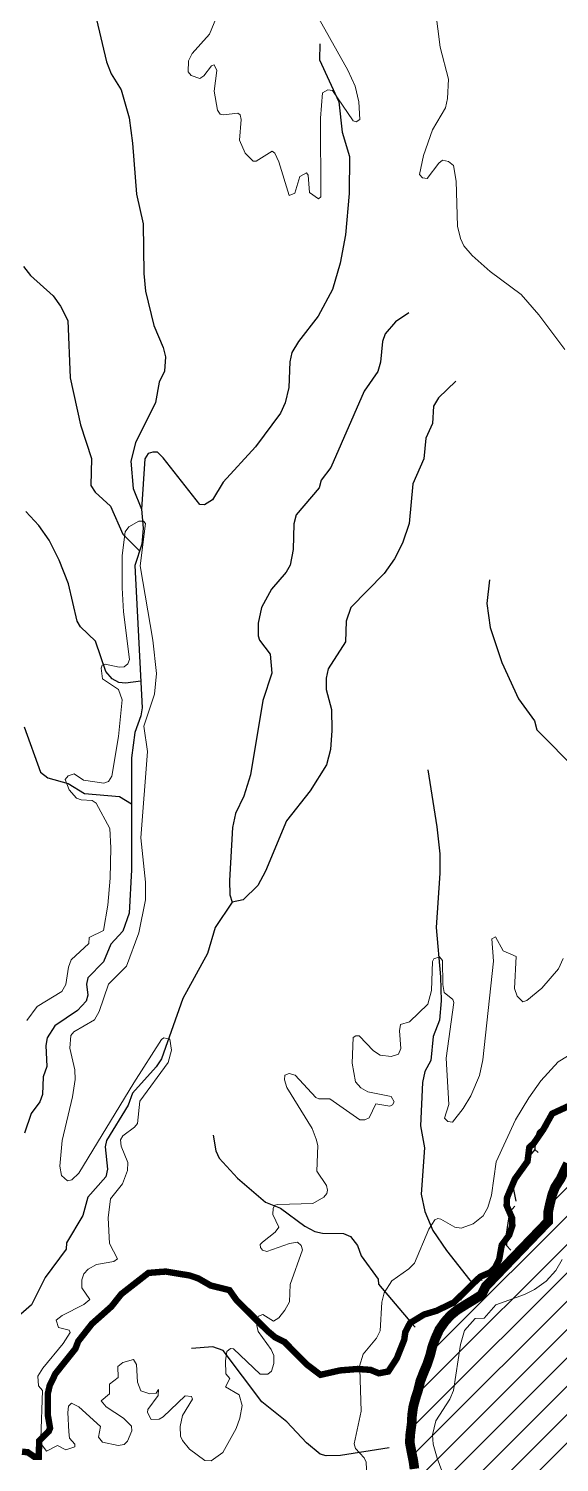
# Model space of a CAD drawing. Header units: feet. Extents: x -72 to 1107026, y -16 to 8357890.
# Drawn here: x 759175 to 767445, y 8183045 to 8205397 of the extents above; entities that cross this region are included whole.
import ezdxf

# ---------------------------------------------------------------- set-up
doc = ezdxf.new("R2010")
doc.units = ezdxf.units.FT
doc.header["$LTSCALE"] = 10
doc.header["$MEASUREMENT"] = 0
doc.layers.add('AUTODEMA-inf. cofopri-Rural-PSAD', color=190, linetype='CONTINUOUS')
doc.layers.add('INEI-PROV-PSAD56', color=7, linetype='CONTINUOUS')
for name, color, linetype, lineweight in [('CURVAS_PERU_500_PSAD-18', 23, 'CONTINUOUS', 5), ('Hidrografia-IGN-QUEBRADAS', 151, 'CONTINUOUS', 25), ('Hidrografia-IGN-RIOS', 162, 'CONTINUOUS', 30)]:
    doc.layers.add(name, color=color, linetype=linetype, lineweight=lineweight)

msp = doc.modelspace()

# ---------------------------------------------------------------- hatches: boundary and pattern name
at = {"layer": 'AUTODEMA-inf. cofopri-Rural-PSAD', "lineweight": 5}
h = msp.add_hatch(dxfattribs=at)
h.set_pattern_fill('ANSI31', color=256, scale=2500)
h.paths.add_polyline_path([(753238, 8156793), (753322, 8156780), (753238, 8156793), (761252, 8177664), (761485, 8177877), (761891, 8178033), (762006, 8178099), (762145, 8178160), (762278, 8178215), (762392, 8178274), (762497, 8178357), (762589, 8178469), (762675, 8178563), (762762, 8178662), (762856, 8178741), (762966, 8178847), (763062, 8178931), (763167, 8179043), (763215, 8179157), (763254, 8179284), (763292, 8179406), (763323, 8179543), (763341, 8179672), (763349, 8179797), (763400, 8179962), (763448, 8180102), (763499, 8180234), (763573, 8180363), (763635, 8180490), (763719, 8180589), (763826, 8180681), (763928, 8180774), (764019, 8180866), (764121, 8180950), (764228, 8181026), (764338, 8181097), (764444, 8181168), (764559, 8181213), (764712, 8181269), (764839, 8181335), (764956, 8181398), (765071, 8181451), (765175, 8181550), (765244, 8181660), (765315, 8181776), (765354, 8181893), (765389, 8182013), (765390, 8182140), (765377, 8182262), (765342, 8182396), (765286, 8182546), (765225, 8182684), (765197, 8182808), (765187, 8182943), (765170, 8183067), (765142, 8183205), (765114, 8183355), (765122, 8183484), (765143, 8183642), (765150, 8183779), (765168, 8183908), (765199, 8184028), (765243, 8184165), (765278, 8184310), (765332, 8184449), (765386, 8184576), (765432, 8184714), (765467, 8184853), (765513, 8184978), (765575, 8185115), (765661, 8185237), (765751, 8185338), (765852, 8185419), (765985, 8185503), (766099, 8185572), (766232, 8185655), (766299, 8185789), (767271, 8186800), (767271, 8186947), (767297, 8187069), (767333, 8187214), (767379, 8187334), (767466, 8187468), (767519, 8187582), (767578, 8187702), (767631, 8187831), (767690, 8187961), (767739, 8188095), (767779, 8188220), (767853, 8188349), (767930, 8188476), (768029, 8188550), (768144, 8188601), (768268, 8188621), (768396, 8188684), (768525, 8188666), (768648, 8188684), (768729, 8188803), (768760, 8188933), (768775, 8189055), (768816, 8189187), (768865, 8189314), (768913, 8189448), (768946, 8189596), (769010, 8189708), (769110, 8189804), (769242, 8189855), (769369, 8189839), (769435, 8190402), (769242, 8190676), (768955, 8190796), (768850, 8191044), (768727, 8191405), (768791, 8192051), (769355, 8193016), (769774, 8193584), (769715, 8193854), (770015, 8194180), (770358, 8194460), (770593, 8194855), (771149, 8195508), (771339, 8195882), (771620, 8196321), (772139, 8196529), (772271, 8196571), (772518, 8196829), (772893, 8197299), (773001, 8197468), (773083, 8197912), (773128, 8198271), (773053, 8198668), (772961, 8199048), (772784, 8199431), (772552, 8199747), (772403, 8199923), (772344, 8200269), (772420, 8200524), (772438, 8201124), (772378, 8201509), (772320, 8201525), (771949, 8202389), (771948, 8203291), (771835, 8204086), (771949, 8205175), (771912, 8205868), (771936, 8206678), (771927, 8207524), (771977, 8207815), (772140, 8208229), (772310, 8208881), (772199, 8209183), (771898, 8209610), (771718, 8210093), (771643, 8210618), (770734, 8212243), (770420, 8212760), (770332, 8213330), (770439, 8213909), (770573, 8214159), (770693, 8214428), (770826, 8214682), (770933, 8214964), (771027, 8215231), (771060, 8215528), (771028, 8215800), (771023, 8215945), (771008, 8216090), (770944, 8216217), (770904, 8216392), (770519, 8217145), (770239, 8217796), (770023, 8218086), (769663, 8218545), (769449, 8218924), (769225, 8219439), (769296, 8219810), (769534, 8220281), (769800, 8220721), (770123, 8220961), (770236, 8221108), (770301, 8221212), (770355, 8221316), (770388, 8221417), (770506, 8221516), (770614, 8221596), (770683, 8221720), (770695, 8221911), (770696, 8222074), (770699, 8222211), (770790, 8222424), (770811, 8222568), (770823, 8222774), (770781, 8222973), (770744, 8223095), (770724, 8223248), (770687, 8223365), (770609, 8223513), (770566, 8223607), (770536, 8223648), (770519, 8223803), (770420, 8224061), (770417, 8224114), (770411, 8224346), (770326, 8224585), (770246, 8224784), (770250, 8224878), (770152, 8225049), (770105, 8225286), (769944, 8225912), (769917, 8226101), (769939, 8226683), (769870, 8226978), (769847, 8227388), (769974, 8227697), (770102, 8227836), (770156, 8227935), (770134, 8228072), (770014, 8228391), (770087, 8228555), (770259, 8228867), (770494, 8228977), (770568, 8228972), (770670, 8228991), (770967, 8229392), (771170, 8229797), (771390, 8230281), (771541, 8230796), (771638, 8231110), (771649, 8231265), (771605, 8231522), (771627, 8231763), (771687, 8231964), (771722, 8232157), (771735, 8232337), (771693, 8232515), (771625, 8232625), (771600, 8233022), (771587, 8233284), (771570, 8233434), (771556, 8233673), (771538, 8233961), (771479, 8234294), (771495, 8234446), (771537, 8234647), (771589, 8234753), (771628, 8234908), (771626, 8235023), (771663, 8235221), (771705, 8235358), (771731, 8235452), (771806, 8235660), (771892, 8235916), (771915, 8235992), (771929, 8236129), (771913, 8236376), (771884, 8236602), (771862, 8236752), (771822, 8236938), (771796, 8237134), (771804, 8237182), (771883, 8237286), (771904, 8237405), (771913, 8237507), (771903, 8237629), (771894, 8237698), (771889, 8237802), (771827, 8237968), (771792, 8238039), (771813, 8238197), (771839, 8238311), (771838, 8238486), (771839, 8238639), (771824, 8238728), (771772, 8238886), (771717, 8239024), (771631, 8239192), (771615, 8239378), (771621, 8239502), (771614, 8239619), (771605, 8239731), (771569, 8239792), (771550, 8239932), (771551, 8240029), (771481, 8240238), (771522, 8240563), (771488, 8241022), (771468, 8241305), (820278, 8241691), (830577, 8202812), (830340, 8202672), (830000, 8202586), (829662, 8202548), (829318, 8202317), (829158, 8201793), (829053, 8201507), (828905, 8201367), (828322, 8201192), (827978, 8200961), (827919, 8200578), (827797, 8199716), (827643, 8199383), (827293, 8198961), (826996, 8198681), (826979, 8198104), (826868, 8197578), (826760, 8197196), (826743, 8196619), (826868, 8195942), (827189, 8195377), (827277, 8195085), (827159, 8194367), (827146, 8193935), (827234, 8193643), (827319, 8193256), (827453, 8192915), (827398, 8192676), (827291, 8192294), (827132, 8191818), (827119, 8191385), (827194, 8190661), (827090, 8190376), (826836, 8189950), (826722, 8189328), (826756, 8188846), (826641, 8188224), (826583, 8187889), (826334, 8187608), (826127, 8187133), (825918, 8186561), (825905, 8186129), (826032, 8185548), (825868, 8184879), (825858, 8184542), (825847, 8184158), (826032, 8183912), (826069, 8183526), (826047, 8182805), (826078, 8182227), (826108, 8181600), (826048, 8181217), (825801, 8180984), (825747, 8180793), (825636, 8180315), (825796, 8179204), (825684, 8178678), (825668, 8178149), (825657, 8177765), (825548, 8177335), (825244, 8176815), (825086, 8176386), (824977, 8175956), (824725, 8175579), (824520, 8175152), (824114, 8174443), (823712, 8173877), (823407, 8173357), (823324, 8172960), (823317, 8172729), (823307, 8172399), (823238, 8171852), (823314, 8171473), (823304, 8171154), (823327, 8170950), (823289, 8170632), (823310, 8170370), (823402, 8170016), (823586, 8169548), (823710, 8169280), (823662, 8168785), (823750, 8168195), (823303, 8168147), (822930, 8167996), (822690, 8167863), (822198, 8167624), (822071, 8167460), (821892, 8167381), (821672, 8167229), (821518, 8167084), (821383, 8166920), (821310, 8166661), (821229, 8166477), (821265, 8166226), (821329, 8166168), (821371, 8165998), (821374, 8165793), (821214, 8165770), (821034, 8165673), (820575, 8165630), (820470, 8165568), (820330, 8165544), (820169, 8165484), (819982, 8165480), (819805, 8165485), (819700, 8165414), (819649, 8165285), (819644, 8165108), (819667, 8164939), (819671, 8164762), (819732, 8164620), (819765, 8164469), (819741, 8164302), (819684, 8164248), (819479, 8164273), (819273, 8164260), (819038, 8164211), (818867, 8164134), (818823, 8164107), (818741, 8164036), (818708, 8164001), (818677, 8163932), (818710, 8163874), (818719, 8163764), (818731, 8163685), (818688, 8163660), (818637, 8163650), (818578, 8163656), (818522, 8163649), (818440, 8163596), (818419, 8163540), (818393, 8163433), (818298, 8163327), (818245, 8163363), (818164, 8163435), (818136, 8163489), (818129, 8163542), (818096, 8163606), (818046, 8163683), (817988, 8163732), (817894, 8163801), (817840, 8163741), (817832, 8163692), (817948, 8163198), (817963, 8163142), (817897, 8163112), (817789, 8163046), (817781, 8162998), (817730, 8162927), (817678, 8162897), (817592, 8162870), (817454, 8162902), (817393, 8162912), (817340, 8162910), (817312, 8162864), (817276, 8162829), (817252, 8162781), (817206, 8162736), (817116, 8162650), (817080, 8162604), (816998, 8162546), (816927, 8162529), (816831, 8162586), (816762, 8162655), (816699, 8162684), (816646, 8162707), (816575, 8162751), (816511, 8162744), (816411, 8162673), (816342, 8162595), (816313, 8162529), (816262, 8162412), (816108, 8162337), (816052, 8162315), (815981, 8162315), (815917, 8162285), (815807, 8162276), (815739, 8162310), (815638, 8162382), (815595, 8162443), (815534, 8162451), (815488, 8162492), (815433, 8162536), (815341, 8162496), (815286, 8162397), (815285, 8162290), (815182, 8162139), (815129, 8162124), (815020, 8162160), (814969, 8162143), (814915, 8162151), (814818, 8162129), (814661, 8162171), (814608, 8162204), (814465, 8162246), (814361, 8162265), (814167, 8162243), (813989, 8162194), (813856, 8162085), (813702, 8161985), (813124, 8161923), (812911, 8161706), (812856, 8161618), (812749, 8161540), (812492, 8161534), (812443, 8161524), (812367, 8161515), (812252, 8161510), (812150, 8161471), (812066, 8161443), (811936, 8161388), (811813, 8161338), (811757, 8161367), (811669, 8161438), (811510, 8161415), (811342, 8161337), (811245, 8161204), (811131, 8161124), (810849, 8161076), (810322, 8160943), (809995, 8160714), (809741, 8160678), (809493, 8160697), (809213, 8160705), (808932, 8160676), (808648, 8160621), (808530, 8160579), (808408, 8160546), (808227, 8160477), (808120, 8160465), (808005, 8160428), (807949, 8160451), (807748, 8160486), (807591, 8160502), (807337, 8160435), (807016, 8160247), (806896, 8160192), (806747, 8160074), (806681, 8160046), (806538, 8159999), (806377, 8159904), (806147, 8159906), (805415, 8159960), (805112, 8159977), (804565, 8160002), (804080, 8160025), (803956, 8160045), (803836, 8160005), (803684, 8159964), (803497, 8159761), (803367, 8159762), (803227, 8159787), (802920, 8159966), (802800, 8159994), (802680, 8160027), (802548, 8160058), (802424, 8160101), (802312, 8160152), (802195, 8160221), (802083, 8160290), (801956, 8160316), (801818, 8160295), (801688, 8160293), (801556, 8160247), (801423, 8160212), (801291, 8160159), (801159, 8160106), (800787, 8160136), (800463, 8160229), (800277, 8160263), (800072, 8160269), (799744, 8160251), (799483, 8160249), (799221, 8160248), (798949, 8160191), (798686, 8160152), (798410, 8160168), (798290, 8160204), (798148, 8160212), (798023, 8160253), (797876, 8160243), (797751, 8160192), (797611, 8160213), (797496, 8160274), (797323, 8160236), (797183, 8160081), (797053, 8159952), (796859, 8159878), (796714, 8159805), (796661, 8159693), (796625, 8159558), (796551, 8159432), (796413, 8159345), (796273, 8159351), (796136, 8159369), (796011, 8159432), (795892, 8159481), (795767, 8159545), (795647, 8159580), (795531, 8159639), (795391, 8159662), (795256, 8159634), (795083, 8159561), (794973, 8159508), (794881, 8159383), (794743, 8159228), (794634, 8159150), (794486, 8159150), (794377, 8159214), (794229, 8159227), (794087, 8159186), (793965, 8159158), (793830, 8159143), (793685, 8159172), (793580, 8159268), (793535, 8159388), (793533, 8159520), (793530, 8159657), (793548, 8159797), (793528, 8160067), (793457, 8160189), (793366, 8160285), (793249, 8160375), (793130, 8160431), (792862, 8160424), (792730, 8160378), (792470, 8160226), (792221, 8160229), (792150, 8160361), (792025, 8160394), (791895, 8160369), (791742, 8160344), (791615, 8160278), (791345, 8160296), (791121, 8160303), (791002, 8160353), (790927, 8160356), (790776, 8160295), (790573, 8160086), (790487, 8160014), (790335, 8159935), (790156, 8159875), (789933, 8159891), (789628, 8159994), (789403, 8160091), (789337, 8160215), (789139, 8160376), (788987, 8160391), (788855, 8160613), (788850, 8160750), (788898, 8160900), (788728, 8161037), (788593, 8161048), (788476, 8161094), (788331, 8161107), (788207, 8161079), (788072, 8161089), (787996, 8161188), (787900, 8161371), (787828, 8161534), (787714, 8161613), (787483, 8161754), (787368, 8161805), (787254, 8161881), (787122, 8161935), (787007, 8162011), (786888, 8162072), (786771, 8162121), (786667, 8162202), (786552, 8162248), (786425, 8162271), (786298, 8162223), (786203, 8162137), (786107, 8162061), (786051, 8162173), (786043, 8162338), (786150, 8162401), (786275, 8162485), (786339, 8162597), (786237, 8162665), (786110, 8162638), (785990, 8162577), (785868, 8162597), (785746, 8162615), (785622, 8162654), (785500, 8162672), (785362, 8162654), (785199, 8162603), (785082, 8162565), (784960, 8162540), (784835, 8162500), (784720, 8162436), (784596, 8162358), (784484, 8162277), (784379, 8162190), (784275, 8162114), (784160, 8162036), (784043, 8161954), (783938, 8161886), (783826, 8161812), (783699, 8161747), (783582, 8161693), (783449, 8161676), (783342, 8161607), (783271, 8161452), (783225, 8161328), (783179, 8161206), (783138, 8161082), (783097, 8160957), (783061, 8160830), (782974, 8160718), (782855, 8160675), (782725, 8160670), (782582, 8160648), (782463, 8160615), (782353, 8160549), (782259, 8160460), (782078, 8160260), (782029, 8160143), (781968, 8160031), (781907, 8159917), (781846, 8159810), (781751, 8159699), (781639, 8159610), (781573, 8159503), (781506, 8159396), (781422, 8159300), (781295, 8159285), (781170, 8159283), (781058, 8159227), (781035, 8159095), (780966, 8158947), (780910, 8158818), (780843, 8158678), (780719, 8158676), (780643, 8158773), (780548, 8158676), (780492, 8158534), (780489, 8158409), (780563, 8158292), (780456, 8158221), (780372, 8158130), (780275, 8158051), (780148, 8158062), (780033, 8158141), (779893, 8158142), (779769, 8158106), (779649, 8158042), (779555, 8157953), (779448, 8157872), (779391, 8157763), (779345, 8157649), (779294, 8157529), (779236, 8157415), (779123, 8157309), (778981, 8157250), (778859, 8157212), (778734, 8157164), (778607, 8157144), (778479, 8157144), (778332, 8157180), (778375, 8156898), (778164, 8156936), (778158, 8156802), (778130, 8156675), (778140, 8156545), (778112, 8156426), (778050, 8156319), (778063, 8156169), (777986, 8156065), (777961, 8155941), (777902, 8155786), (777843, 8155676), (777795, 8155562), (777705, 8155466), (777593, 8155359), (777509, 8155263), (777417, 8155159), (777305, 8155070), (777239, 8154938), (777216, 8154806), (777159, 8154686), (777093, 8154552), (777034, 8154440), (776983, 8154298), (776922, 8154161), (776873, 8154016), (776779, 8153937), (776659, 8153838), (776605, 8153711), (776592, 8153572), (776612, 8153434), (776630, 8153310), (776609, 8153183), (776586, 8153051), (776545, 8152921), (776515, 8152794), (776494, 8152637), (776486, 8152507), (776478, 8152344), (776437, 8152225), (776573, 8151681), (776106, 8151111), (775463, 8150015), (775273, 8149577), (775253, 8149427), (774951, 8149779), (774716, 8150004), (774511, 8150120), (774293, 8150189), (774009, 8150343), (773986, 8150653), (773898, 8150715), (773679, 8150366), (773524, 8150449), (773583, 8150865), (773302, 8151090), (773079, 8151190), (772903, 8151351), (772690, 8151485), (772613, 8151651), (772759, 8151759), (772737, 8151864), (772352, 8152136), (772085, 8152058), (771824, 8152119), (771653, 8152170), (771611, 8152333), (771212, 8152458), (770986, 8152496), (770745, 8152533), (770505, 8152618), (770212, 8152721), (769864, 8152789), (769676, 8152849), (769529, 8152895), (769298, 8152965), (769056, 8153020), (768826, 8153067), (768593, 8153122), (768350, 8153228), (768122, 8153296), (767859, 8153352), (767629, 8153412), (767406, 8153493), (767171, 8153558), (766938, 8153643), (766714, 8153723), (766443, 8153849), (766241, 8153940), (766040, 8153990), (765798, 8154065), (765568, 8154146), (765335, 8154198), (765105, 8154273), (764987, 8154344), (764570, 8154454), (764357, 8154514), (764080, 8154590), (763867, 8154638), (763662, 8154698), (763479, 8154729), (763070, 8154817), (762778, 8154929), (762461, 8154975), (762334, 8155019), (762093, 8155094), (761838, 8155171), (761596, 8155180), (761345, 8155237), (761116, 8155269), (760846, 8155361), (760587, 8155419), (760351, 8155487), (760119, 8155512), (759916, 8155493), (759629, 8155574), (759372, 8155594), (759166, 8155611), (758956, 8155664), (758687, 8155803), (758456, 8155889), (758210, 8155960), (757946, 8156005), (757689, 8156063), (757532, 8156107), (757276, 8156170), (757050, 8156236), (756864, 8156260), (756611, 8156328), (756385, 8156381), (756113, 8156398), (755975, 8156433), (755622, 8156463), (755391, 8156486), (755152, 8156526), (754896, 8156606), (754586, 8156660), (754380, 8156712), (754159, 8156752), (753964, 8156794), (753322, 8156780)])

# ---------------------------------------------------------------- linework, layer by layer
at = {"layer": 'AUTODEMA-inf. cofopri-Rural-PSAD', "linetype": 'Continuous', "const_width": 150}
msp.add_lwpolyline([(765187, 8182943), (765170, 8183067), (765142, 8183205), (765114, 8183355), (765122, 8183484), (765143, 8183642), (765150, 8183779), (765168, 8183908), (765199, 8184028), (765243, 8184165), (765278, 8184310), (765332, 8184449), (765386, 8184576), (765432, 8184714), (765467, 8184853), (765513, 8184978), (765575, 8185115), (765661, 8185237), (765751, 8185338), (765852, 8185419), (765985, 8185503), (766099, 8185572), (766232, 8185655), (766299, 8185789), (767271, 8186800), (767271, 8186947), (767297, 8187069), (767333, 8187214), (767379, 8187334), (767466, 8187468), (767519, 8187582), (767578, 8187702)], dxfattribs=at)
at = {"layer": 'CURVAS_PERU_500_PSAD-18'}
for points in [[(762174, 8205754), (761994, 8205314), (761722, 8205010), (761668, 8204898), (761659, 8204726), (761705, 8204668), (761843, 8204618), (761904, 8204660), (762024, 8204820), (762067, 8204833), (762107, 8204745), (762065, 8204423), (762116, 8204124), (762160, 8204065), (762209, 8204055), (762432, 8204080), (762473, 8204055), (762487, 8203982), (762461, 8203660), (762548, 8203454), (762671, 8203332), (762720, 8203329), (762971, 8203486), (763009, 8203456), (763074, 8203321), (763233, 8202797), (763321, 8202833), (763399, 8203094), (763506, 8203152), (763532, 8203113), (763553, 8202842), (763693, 8202744), (763729, 8202777), (763724, 8204002), (763753, 8204399), (763839, 8204446), (763910, 8204432), (764233, 8203959), (764279, 8203943), (764336, 8203983), (764321, 8204258), (764264, 8204500), (764149, 8204750), (763699, 8205557)], [(765517, 8205679), (765587, 8205109), (765717, 8204610), (765700, 8204311), (765672, 8204164), (765471, 8203819), (765328, 8203419), (765265, 8203126), (765313, 8203073), (765386, 8203062), (765565, 8203299), (765624, 8203345), (765720, 8203328), (765797, 8203265), (765837, 8203019), (765860, 8202320), (765904, 8202125), (765959, 8202013), (766088, 8201861), (766367, 8201610), (766850, 8201255), (767128, 8200934), (767533, 8200394)], [(759366, 8183408), (759365, 8183415), (759390, 8184165), (759327, 8184238), (759318, 8184386), (759393, 8184515), (759713, 8184900), (759821, 8185067), (759806, 8185105), (759638, 8185147), (759601, 8185261), (759699, 8185336), (760035, 8185504), (760129, 8185585), (760005, 8185766), (760003, 8185890), (760035, 8185984), (760103, 8186056), (760233, 8186131), (760502, 8186175), (760558, 8186216), (760435, 8186459), (760414, 8186858), (760451, 8187153), (760639, 8187386), (760716, 8187596), (760718, 8187721), (760615, 8187975), (760605, 8188073), (760644, 8188137), (760824, 8188270), (760869, 8188330), (760909, 8188674), (761346, 8189281), (761400, 8189472), (761376, 8189644), (761283, 8189665), (761244, 8189636), (760811, 8188964), (759957, 8187552), (759847, 8187451), (759778, 8187433), (759688, 8187517), (759659, 8187663), (759694, 8188061), (759859, 8188741), (759901, 8189012), (759893, 8189162), (759817, 8189503), (759832, 8189700), (759880, 8189757), (760202, 8189946), (760274, 8190076), (760421, 8190500), (760701, 8190783), (760890, 8191299), (760993, 8191813), (760995, 8192088), (760925, 8192784), (761024, 8194130), (760970, 8194525), (761138, 8195020), (761169, 8195343), (761111, 8195865), (760912, 8197023), (760994, 8197684), (760962, 8197719), (760889, 8197717), (760737, 8197630), (760677, 8197552), (760632, 8197181), (760633, 8196681), (760651, 8196306), (760746, 8195563), (760718, 8195494), (760661, 8195446), (760587, 8195442), (760368, 8195490), (760322, 8195474), (760303, 8195428), (760327, 8195258), (760574, 8195095), (760631, 8194931), (760577, 8194360), (760470, 8193744), (760417, 8193660), (760348, 8193635), (760028, 8193680), (759884, 8193778), (759790, 8193749), (759743, 8193693), (759808, 8193532), (759922, 8193400), (759991, 8193374), (760165, 8193363), (760228, 8193323), (760437, 8192927), (760455, 8192628), (760444, 8192153), (760407, 8191730), (760339, 8191336), (760118, 8191229), (760114, 8191132), (759838, 8190880), (759793, 8190765), (759754, 8190493), (759691, 8190386), (759309, 8190151), (759145, 8189932)], [(767506, 8190898), (767432, 8190739), (767175, 8190435), (766941, 8190246), (766874, 8190224), (766789, 8190313), (766749, 8190430), (766774, 8190932), (766572, 8191022), (766451, 8191239), (766393, 8191206), (766420, 8190857), (766252, 8189322), (766200, 8189078), (766065, 8188757), (765949, 8188564), (765779, 8188348), (765708, 8188360), (765657, 8188413), (765725, 8188625), (765682, 8189348), (765801, 8190214), (765786, 8190260), (765652, 8190372), (765630, 8190494), (765626, 8190869), (765579, 8190925), (765487, 8190896), (765466, 8190851), (765452, 8190402), (765398, 8190186), (765109, 8189913), (764969, 8189870), (764955, 8189771), (764977, 8189497), (764941, 8189406), (764824, 8189370), (764651, 8189391), (764548, 8189460), (764323, 8189693), (764273, 8189695), (764234, 8189667), (764214, 8189268), (764267, 8188975), (764350, 8188882), (764458, 8188820), (764824, 8188749), (764870, 8188663), (764846, 8188620), (764802, 8188598), (764584, 8188636), (764480, 8188414), (764412, 8188383), (764338, 8188384), (763869, 8188713), (763697, 8188713), (763652, 8188734), (763330, 8189081), (763234, 8189106), (763167, 8189082), (763162, 8189008), (763199, 8188889), (763591, 8188250), (763657, 8188081), (763680, 8187984), (763666, 8187586), (763818, 8187359), (763833, 8187286), (763823, 8187237), (763773, 8187181), (763604, 8187078), (763056, 8187066), (763009, 8187053), (762984, 8187010), (762982, 8186910), (763074, 8186711), (763014, 8186632), (762818, 8186477), (762785, 8186439), (762786, 8186392), (762819, 8186354), (762888, 8186333), (763241, 8186456), (763364, 8186476), (763420, 8186428), (763444, 8186358), (763249, 8185819), (763238, 8185547), (763168, 8185415), (763072, 8185299), (762990, 8185246), (762824, 8185350), (762755, 8185326), (762738, 8185280), (762735, 8185254)], [(764334, 8184497), (764333, 8184542), (764388, 8184732), (764594, 8184983), (764651, 8185094), (764680, 8185541), (764714, 8185687), (764834, 8185875), (765100, 8186061), (765187, 8186150), (765409, 8186679), (765506, 8186823), (765550, 8186845), (765599, 8186835), (765817, 8186713), (765914, 8186698), (766101, 8186765), (766258, 8186888), (766332, 8187017), (766388, 8187209), (766462, 8187729), (766762, 8188386), (766970, 8188727), (767157, 8188993), (767425, 8189289), (767809, 8189523)], [(767492, 8186209), (767390, 8186037), (767241, 8185870), (767056, 8185742), (766900, 8185663), (766455, 8185499), (766275, 8185293), (766132, 8185285), (765968, 8185099), (765907, 8184883), (765797, 8184167), (765737, 8184030), (765523, 8183692), (765467, 8183476), (765481, 8183327), (765543, 8183111), (765868, 8182219)], [(762735, 8185254), (762728, 8185180), (762749, 8185083), (762955, 8184802), (762997, 8184711), (762995, 8184587), (762960, 8184467), (762904, 8184420), (762781, 8184417), (762367, 8184813), (762321, 8184821), (762264, 8184772), (762240, 8184625), (762248, 8184425), (762310, 8184352), (762243, 8184223), (762455, 8184098), (762500, 8183931), (762468, 8183735), (762407, 8183571), (762201, 8183200), (762021, 8183070), (761922, 8183073), (761682, 8183251), (761571, 8183386), (761541, 8183455), (761534, 8183604), (761570, 8183775), (761729, 8184028), (761711, 8184069), (761614, 8184082), (761271, 8183755), (761207, 8183717), (761086, 8183713), (761029, 8183821), (761030, 8183871), (761194, 8184089), (761199, 8184180), (761162, 8184121), (761062, 8184112), (760923, 8184159), (760869, 8184294), (760857, 8184569), (760808, 8184649), (760642, 8184601), (760565, 8184539), (760570, 8184366), (760435, 8184261), (760435, 8184112), (760302, 8184003), (760380, 8183910), (760652, 8183732), (760777, 8183611), (760780, 8183537), (760717, 8183375), (760665, 8183322), (760567, 8183306), (760325, 8183361), (760261, 8183436), (760293, 8183605), (759954, 8183911), (759844, 8183969), (759796, 8183920), (759784, 8183821), (759802, 8183522), (759813, 8183423), (759892, 8183327), (759895, 8183284), (759754, 8183238), (759623, 8183305), (759451, 8183217), (759381, 8183317), (759366, 8183408)], [(764455, 8182623), (764433, 8183047), (764402, 8183115), (764266, 8183261), (764247, 8183332), (764358, 8183844), (764334, 8184497)]]:
    msp.add_lwpolyline(points, dxfattribs=at)
at = {"layer": 'Hidrografia-IGN-QUEBRADAS'}
msp.add_line((765147, 8185210), (765197, 8185150), dxfattribs=at)
for points in [[(760231, 8205538), (760389, 8204882), (760458, 8204695), (760617, 8204441), (760740, 8204009), (760793, 8203612), (760853, 8202815), (760961, 8202353), (760971, 8201578), (760995, 8201305), (761125, 8200771), (761273, 8200426), (761306, 8200280), (761293, 8200057), (761208, 8199887), (761152, 8199568), (760839, 8198942), (760767, 8198652), (760802, 8198230), (760931, 8197906), (760961, 8197608), (760940, 8197359), (760831, 8197028), (760945, 8194807), (760925, 8194684), (760830, 8194426), (760779, 8194030), (760776, 8192280), (760739, 8191607), (760643, 8191324), (760455, 8191125), (760342, 8190848), (760099, 8190598), (760078, 8190502), (760098, 8190331), (760069, 8190236), (759934, 8190089), (759581, 8189852), (759461, 8189665), (759442, 8189542), (759459, 8189218), (759401, 8189054), (759389, 8188781), (759346, 8188664), (759215, 8188483), (759107, 8188177)], [(763715, 8205161), (763706, 8204913), (764011, 8204256), (764061, 8203785), (764177, 8203404), (764170, 8202829), (764110, 8202182), (764029, 8201740), (763910, 8201332), (763688, 8200913), (763379, 8200521), (763278, 8200348), (763245, 8200203), (763231, 8199803), (763170, 8199561), (763098, 8199402), (762712, 8198880), (762205, 8198328), (762040, 8198049), (761914, 8197971), (761843, 8197980), (761273, 8198708), (761182, 8198792), (761108, 8198795), (761037, 8198773), (760985, 8198690), (760931, 8197906)], [(759095, 8201687), (759203, 8201550), (759555, 8201232), (759672, 8201070), (759786, 8200848), (759822, 8199951), (759984, 8199219), (760156, 8198698), (760145, 8198276), (760211, 8198172), (760449, 8197951), (760640, 8197517), (760905, 8197253)], [(765099, 8200966), (764891, 8200828), (764729, 8200639), (764691, 8200520), (764660, 8200197), (764619, 8200053), (764404, 8199747), (763884, 8198556), (763731, 8198358), (763700, 8198238), (763346, 8197819), (763305, 8197675), (763296, 8197276), (763248, 8197031), (763187, 8196922), (762957, 8196659), (762802, 8196375), (762750, 8196130), (762750, 8195931), (762773, 8195861), (762940, 8195644), (762966, 8195347), (762823, 8194922), (762631, 8193764), (762529, 8193429), (762400, 8193159), (762349, 8192940), (762302, 8192117), (762308, 8191892), (762348, 8191776)], [(765833, 8199899), (765560, 8199643), (765486, 8199514), (765468, 8199241), (765365, 8199014), (765331, 8198691), (765160, 8198303), (765103, 8197682), (765003, 8197374), (764874, 8197131), (764717, 8196905), (764194, 8196370), (764122, 8196158), (764111, 8195836), (763843, 8195417), (763812, 8195270), (763810, 8195095), (763892, 8194782), (763900, 8194457), (763877, 8194158), (763815, 8193917), (763564, 8193515), (763191, 8193046), (762864, 8192262), (762748, 8192040), (762517, 8191814), (762348, 8191776)], [(760924, 8195225), (760682, 8195192), (760582, 8195202), (760475, 8195263), (760377, 8195376), (760216, 8195847), (759984, 8196073), (759930, 8196157), (759797, 8196740), (759652, 8197113), (759493, 8197424), (759335, 8197649), (759132, 8197870)], [(766357, 8196805), (766314, 8196433), (766368, 8196062), (766549, 8195517), (766807, 8194948), (767057, 8194605), (767095, 8194463), (767728, 8193825), (768066, 8193241), (768200, 8193060), (768514, 8192776), (768829, 8192642)], [(759102, 8194510), (759358, 8193807), (759475, 8193715), (759788, 8193631), (760043, 8193474), (760589, 8193426), (760778, 8193314)], [(765396, 8193843), (765538, 8192955), (765582, 8192532), (765583, 8192232), (765524, 8191385), (765593, 8190613), (765603, 8190238), (765579, 8189940), (765477, 8189685), (765443, 8189312), (765349, 8189137), (765315, 8188966), (765283, 8188292), (765343, 8187949), (765294, 8187227), (765348, 8186958), (765475, 8186659), (765686, 8186349), (766052, 8185886)], [(762348, 8191776), (762082, 8191382), (761964, 8190976), (761575, 8190277), (761246, 8189334), (761161, 8189211), (760793, 8188803), (760727, 8188615), (760385, 8188062), (760368, 8187965), (760403, 8187617), (760377, 8187496), (760095, 8187181), (760021, 8186892), (759762, 8186465), (759758, 8186367), (759429, 8185927), (759217, 8185502), (759050, 8185356)], [(762051, 8188146), (762090, 8187899), (762143, 8187787), (762430, 8187474), (762865, 8187099), (763098, 8187010), (763479, 8186727), (763633, 8186645), (763755, 8186620), (764080, 8186614), (764193, 8186567), (764297, 8186427), (764359, 8186264), (764621, 8185898), (764625, 8185825), (765147, 8185210)], [(764793, 8183272), (764037, 8183152), (763813, 8183147), (763717, 8183171), (763507, 8183349), (763200, 8183677), (762811, 8183990), (762208, 8184787), (762046, 8184844), (761714, 8184820)]]:
    msp.add_lwpolyline(points, dxfattribs=at)
at = {"layer": 'Hidrografia-IGN-RIOS'}
for p, q in [((767064, 8187920), (767113, 8187874)), ((766052, 8185886), (766086, 8185844))]:
    msp.add_line(p, q, dxfattribs=at)
for points in [[(767278, 8188275), (767179, 8188270), (767105, 8188205), (767076, 8188110), (767064, 8187920)], [(767064, 8187920), (766889, 8187709), (766748, 8187444), (766725, 8187322), (766766, 8187119)], [(766752, 8187039), (766671, 8186947), (766619, 8186601), (766621, 8186427), (766688, 8186355)], [(765914, 8185574), (765933, 8185681), (766008, 8185780), (766143, 8185891), (766240, 8185884)]]:
    msp.add_lwpolyline(points, dxfattribs=at)
at = {"layer": 'INEI-PROV-PSAD56', "const_width": 100}
msp.add_lwpolyline([(767620, 8188613), (767334, 8188481), (767195, 8188233), (767049, 8188022), (766977, 8187955), (766949, 8187736), (766753, 8187463), (766630, 8187172), (766624, 8187049), (766708, 8186855), (766713, 8186734), (766664, 8186589), (766548, 8186434), (766507, 8186204), (766442, 8186077), (766369, 8186006), (766211, 8185938), (765804, 8185539), (765530, 8185407), (765336, 8185349), (765118, 8185216), (765045, 8185077), (765028, 8184957), (764912, 8184665), (764779, 8184461), (764632, 8184433), (764503, 8184486), (764301, 8184500), (764028, 8184478), (763722, 8184409), (763509, 8184570), (763160, 8184923), (763014, 8184995), (762891, 8185099), (762410, 8185578), (762304, 8185729), (762010, 8185802), (761817, 8185913), (761683, 8185958), (761312, 8186019), (761238, 8186014), (761041, 8185998), (760618, 8185668), (760464, 8185474), (760160, 8185204), (759947, 8184932), (759903, 8184817), (759592, 8184427), (759502, 8184243), (759473, 8184116), (759475, 8183770), (759508, 8183578), (759486, 8183526), (759339, 8183382), (759331, 8183132), (759260, 8183133), (759159, 8183202), (759071, 8183211)], dxfattribs=at)

doc.saveas('drawing.dxf')
